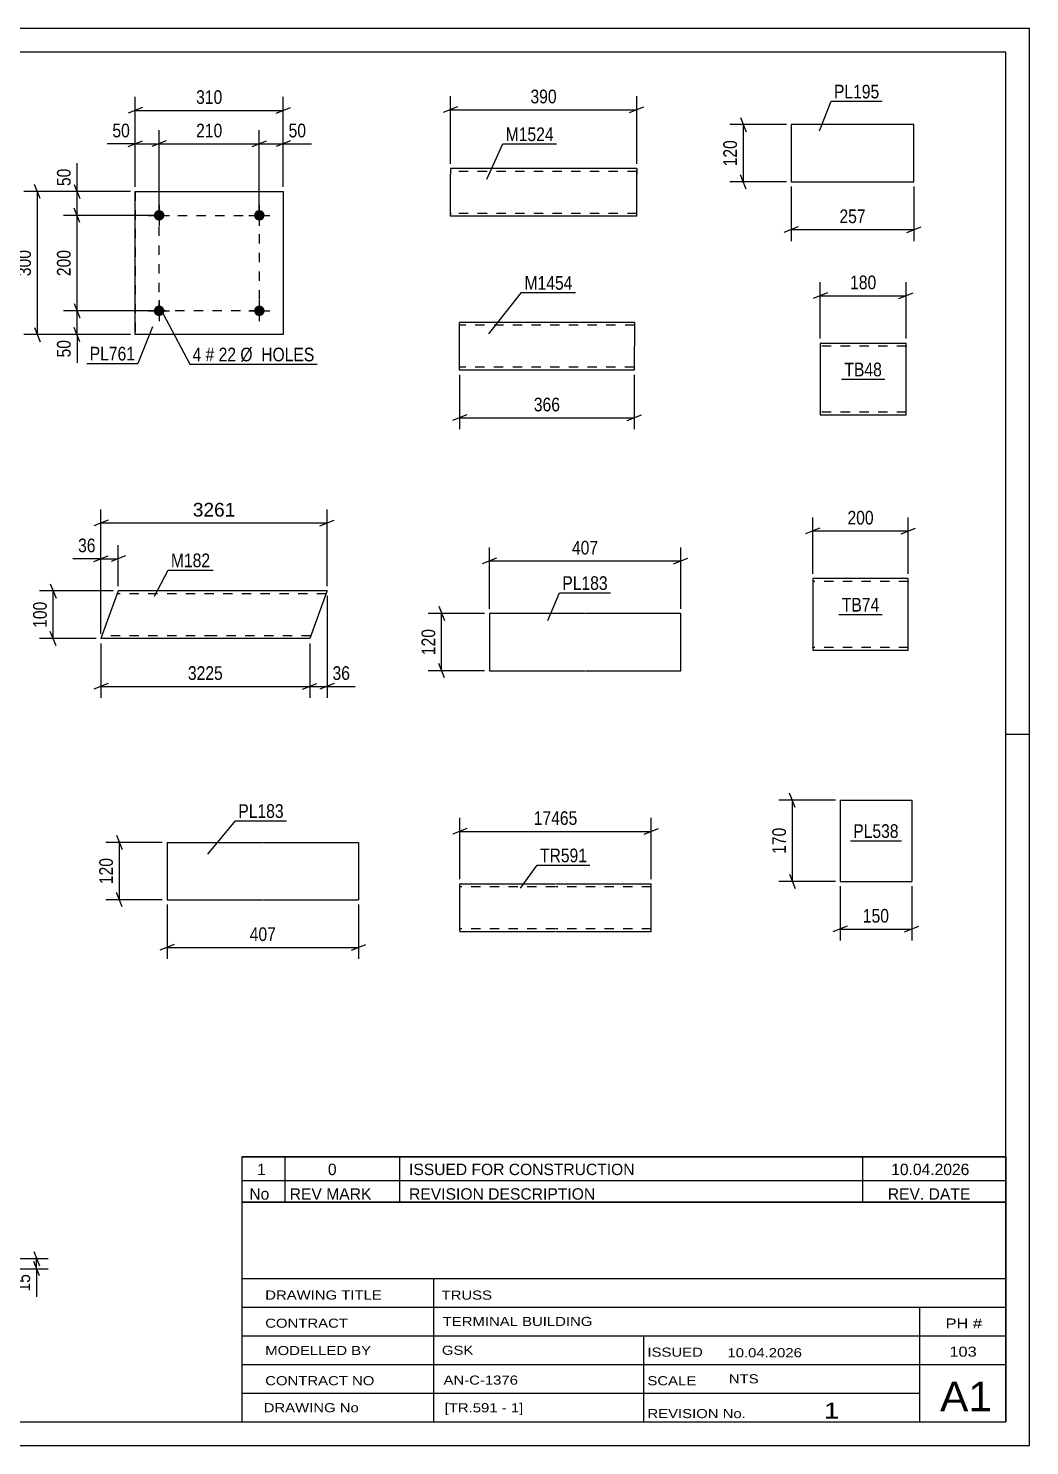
# Model space of a CAD drawing. Header units: millimetres. Extents: x 0 to 420, y 0 to 297.
# Drawn here: x 210.3 to 420, y 0 to 297 of the extents above; entities that cross this region are included whole.
import ezdxf

# ---------------------------------------------------------------- set-up
doc = ezdxf.new("R2010")
doc.units = ezdxf.units.MM
doc.linetypes.add('DXK_LINE_DOT2', pattern=[3.9198, 1.9599, -1.9599])
doc.styles.add('Arial', font='ARIAL.TTF', dxfattribs={"height": 0.2})
doc.styles.add('Arial Narrow', font='ARIALN.TTF', dxfattribs={"height": 0.2})

# ---------------------------------------------------------------- blocks, each defined once
blk = doc.blocks.new('Unknown-203760826-1117')
at = {"color": 5, "linetype": 'Continuous'}
for p, q in [((420, 297), (0, 297)), ((420, 0), (420, 297)), ((415, 292), (5, 292)), ((415, 5), (415, 292)), ((420, 149), (415, 149)), ((5, 5), (415, 5)), ((0, 0), (420, 0))]:
    blk.add_line(p, q, dxfattribs=at)
blk = doc.blocks.new('Bolt-203760826-2246 - 2192')
at = {"linetype": 'Continuous'}
for points in [[(238.74, 257.81), (238.72, 257.58), (238.65, 257.36), (238.53, 257.17), (238.38, 256.99), (238.19, 256.86), (237.98, 256.77), (237.76, 256.72), (237.53, 256.72), (237.3, 256.77), (237.09, 256.86), (236.91, 256.99), (236.75, 257.17), (236.64, 257.36), (236.57, 257.58), (236.54, 257.81), (236.57, 258.04), (236.64, 258.26), (236.75, 258.46), (236.91, 258.63), (237.09, 258.76), (237.3, 258.86), (237.53, 258.91), (237.76, 258.91), (237.98, 258.86), (238.19, 258.76), (238.38, 258.63), (238.53, 258.46), (238.65, 258.26), (238.72, 258.04)], [(259.74, 257.81), (259.72, 257.58), (259.65, 257.36), (259.53, 257.17), (259.38, 256.99), (259.19, 256.86), (258.98, 256.77), (258.76, 256.72), (258.53, 256.72), (258.3, 256.77), (258.09, 256.86), (257.91, 256.99), (257.75, 257.17), (257.64, 257.36), (257.57, 257.58), (257.54, 257.81), (257.57, 258.04), (257.64, 258.26), (257.75, 258.46), (257.91, 258.63), (258.09, 258.76), (258.3, 258.86), (258.53, 258.91), (258.76, 258.91), (258.98, 258.86), (259.19, 258.76), (259.38, 258.63), (259.53, 258.46), (259.65, 258.26), (259.72, 258.04)]]:
    blk.add_hatch(color=1, dxfattribs=at).paths.add_polyline_path(points)
at = {"color": 1, "linetype": 'Continuous'}
for p, q in [((237.64, 260.01), (237.64, 255.61)), ((258.64, 260.01), (258.64, 255.61)), ((235.44, 257.81), (239.84, 257.81)), ((256.44, 257.81), (260.84, 257.81))]:
    blk.add_line(p, q, dxfattribs=at)
blk = doc.blocks.new('Part-203760826-2208 - 2192')
at = {"color": 2, "linetype": 'Continuous'}
for p, q in [((232.64, 232.81), (232.64, 262.81)), ((232.64, 262.81), (232.64, 262.81)), ((232.64, 262.81), (263.64, 262.81)), ((263.64, 262.81), (263.64, 232.81)), ((232.64, 232.81), (232.64, 232.81)), ((263.64, 232.81), (232.64, 232.81))]:
    blk.add_line(p, q, dxfattribs=at)
at = {"color": 7, "linetype": 'DXK_LINE_DOT2'}
for p, q in [((232.64, 262.81), (232.64, 232.81)), ((263.64, 262.81), (263.64, 262.81)), ((263.64, 262.81), (263.64, 232.81)), ((263.64, 232.81), (263.64, 232.81))]:
    blk.add_line(p, q, dxfattribs=at)
blk = doc.blocks.new('Bolt-203760826-2241 - 2192')
at = {"linetype": 'Continuous'}
for points in [[(238.74, 237.81), (238.72, 237.58), (238.65, 237.36), (238.53, 237.17), (238.38, 236.99), (238.19, 236.86), (237.98, 236.77), (237.76, 236.72), (237.53, 236.72), (237.3, 236.77), (237.09, 236.86), (236.91, 236.99), (236.75, 237.17), (236.64, 237.36), (236.57, 237.58), (236.54, 237.81), (236.57, 238.04), (236.64, 238.26), (236.75, 238.46), (236.91, 238.63), (237.09, 238.76), (237.3, 238.86), (237.53, 238.91), (237.76, 238.91), (237.98, 238.86), (238.19, 238.76), (238.38, 238.63), (238.53, 238.46), (238.65, 238.26), (238.72, 238.04)], [(259.74, 237.81), (259.72, 237.58), (259.65, 237.36), (259.53, 237.17), (259.38, 236.99), (259.19, 236.86), (258.98, 236.77), (258.76, 236.72), (258.53, 236.72), (258.3, 236.77), (258.09, 236.86), (257.91, 236.99), (257.75, 237.17), (257.64, 237.36), (257.57, 237.58), (257.54, 237.81), (257.57, 238.04), (257.64, 238.26), (257.75, 238.46), (257.91, 238.63), (258.09, 238.76), (258.3, 238.86), (258.53, 238.91), (258.76, 238.91), (258.98, 238.86), (259.19, 238.76), (259.38, 238.63), (259.53, 238.46), (259.65, 238.26), (259.72, 238.04)]]:
    blk.add_hatch(color=1, dxfattribs=at).paths.add_polyline_path(points)
at = {"color": 1, "linetype": 'Continuous'}
for p, q in [((235.44, 237.81), (239.84, 237.81)), ((237.64, 240.01), (237.64, 235.61)), ((256.44, 237.81), (260.84, 237.81)), ((258.64, 240.01), (258.64, 235.61))]:
    blk.add_line(p, q, dxfattribs=at)
blk = doc.blocks.new('Part-203760826-2629 - 2615')
at = {"color": 2, "linetype": 'Continuous'}
for p, q in [((394.58, 181.68), (374.58, 181.68)), ((374.58, 181.68), (374.58, 166.77)), ((394.58, 167.88), (394.58, 181.68)), ((374.58, 166.77), (374.58, 166.68)), ((374.58, 166.68), (394.58, 166.68)), ((394.58, 166.68), (394.58, 167.88))]:
    blk.add_line(p, q, dxfattribs=at)
at = {"color": 7, "linetype": 'DXK_LINE_DOT2'}
for p, q in [((394.58, 181.08), (374.58, 181.08)), ((394.58, 181.03), (394.58, 181.08)), ((394.58, 181.08), (394.58, 181.03)), ((394.58, 180.94), (394.58, 181.03)), ((394.58, 181.03), (394.58, 180.94)), ((374.58, 167.28), (374.58, 167.32)), ((394.58, 167.28), (374.58, 167.28)), ((394.58, 167.32), (394.58, 167.65)), ((394.58, 167.28), (394.58, 167.32))]:
    blk.add_line(p, q, dxfattribs=at)
blk = doc.blocks.new('Part-203760826-2971 - 2957')
at = {"color": 2, "linetype": 'Continuous'}
for p, q in [((380.3, 135.25), (380.3, 118.25)), ((380.3, 135.25), (395.3, 135.25)), ((395.3, 135.25), (395.3, 118.25)), ((380.3, 118.25), (395.3, 118.25))]:
    blk.add_line(p, q, dxfattribs=at)
blk = doc.blocks.new('Part-203760826-2792 - 2777')
at = {"color": 2, "linetype": 'Continuous'}
for p, q in [((394.13, 230.98), (376.13, 230.98)), ((376.13, 230.98), (376.13, 216.08)), ((394.13, 217.18), (394.13, 230.98)), ((394.13, 215.98), (394.13, 217.18)), ((376.13, 216.08), (376.13, 215.98)), ((376.13, 215.98), (394.13, 215.98))]:
    blk.add_line(p, q, dxfattribs=at)
at = {"color": 7, "linetype": 'DXK_LINE_DOT2'}
for p, q in [((394.13, 230.38), (376.13, 230.38)), ((394.13, 230.34), (394.13, 230.38)), ((394.13, 230.38), (394.13, 230.34)), ((394.13, 230.24), (394.13, 230.34)), ((394.13, 230.34), (394.13, 230.24)), ((394.13, 216.63), (394.13, 216.95)), ((376.13, 216.58), (376.13, 216.63)), ((394.13, 216.58), (376.13, 216.58)), ((394.13, 216.58), (394.13, 216.63))]:
    blk.add_line(p, q, dxfattribs=at)
blk = doc.blocks.new('Part-203760826-2599 - 2583')
at = {"color": 2, "linetype": 'Continuous'}
for p, q in [((300.58, 225.39), (300.58, 235.39)), ((337.2, 235.38), (300.58, 235.39)), ((337.2, 235.38), (337.19, 225.38)), ((337.19, 225.38), (300.58, 225.39))]:
    blk.add_line(p, q, dxfattribs=at)
at = {"color": 7, "linetype": 'DXK_LINE_DOT2'}
for p, q in [((337.2, 234.78), (300.58, 234.79)), ((300.58, 226.04), (300.58, 226.13)), ((300.58, 226.04), (300.58, 226.13)), ((300.58, 225.99), (300.58, 226.04)), ((300.58, 225.99), (300.58, 226.04)), ((337.19, 225.98), (300.58, 225.99)), ((337.19, 225.98), (337.19, 226.03))]:
    blk.add_line(p, q, dxfattribs=at)
blk = doc.blocks.new('Part-203760826-2431 - 2412')
at = {"color": 2, "linetype": 'Continuous'}
for p, q in [((300.64, 107.82), (300.64, 117.73)), ((300.64, 117.73), (320.64, 117.73)), ((320.74, 117.73), (340.74, 117.73)), ((340.74, 107.73), (340.74, 117.73)), ((300.64, 107.82), (300.64, 107.73)), ((300.64, 107.73), (320.64, 107.73)), ((320.74, 107.73), (340.74, 107.73))]:
    blk.add_line(p, q, dxfattribs=at)
at = {"color": 7, "linetype": 'DXK_LINE_DOT2'}
for p, q in [((320.64, 117.13), (300.64, 117.13)), ((340.74, 117.13), (320.74, 117.13)), ((300.64, 108.33), (300.64, 108.37)), ((320.64, 108.33), (300.64, 108.33)), ((340.74, 108.33), (320.74, 108.33)), ((340.74, 108.33), (340.74, 108.37))]:
    blk.add_line(p, q, dxfattribs=at)
blk = doc.blocks.new('Part-203760826-2093 - 2087')
at = {"color": 2, "linetype": 'Continuous'}
for p, q in [((306.83, 174.39), (306.83, 162.39)), ((326.83, 174.39), (306.83, 174.39)), ((346.93, 174.39), (326.93, 174.39)), ((346.93, 162.39), (346.93, 174.39)), ((306.83, 162.39), (326.83, 162.39)), ((326.93, 162.39), (346.93, 162.39))]:
    blk.add_line(p, q, dxfattribs=at)
blk = doc.blocks.new('Part-203760826-2059 - 2043')
at = {"color": 2, "linetype": 'Continuous'}
for p, q in [((239.32, 126.4), (239.32, 114.4)), ((239.32, 126.4), (259.32, 126.4)), ((259.42, 126.4), (279.42, 126.4)), ((279.42, 126.4), (279.42, 114.4)), ((239.32, 114.4), (259.32, 114.4)), ((259.42, 114.4), (279.42, 114.4))]:
    blk.add_line(p, q, dxfattribs=at)
blk = doc.blocks.new('Part-203760826-2016 - 2000')
at = {"color": 2, "linetype": 'Continuous'}
for p, q in [((370.04, 276.83), (370.04, 264.83)), ((395.77, 276.83), (370.04, 276.83)), ((395.77, 264.83), (395.77, 276.83)), ((370.04, 264.83), (395.77, 264.83))]:
    blk.add_line(p, q, dxfattribs=at)
blk = doc.blocks.new('Part-203760826-3014 - 2998')
at = {"color": 2, "linetype": 'Continuous'}
for p, q in [((229.1, 179.11), (225.46, 169.11)), ((249.1, 179.11), (229.1, 179.11)), ((272.84, 179.11), (249.2, 179.11)), ((272.81, 179.02), (269.2, 169.11)), ((272.84, 179.11), (272.81, 179.02)), ((249.1, 169.11), (225.46, 169.11)), ((269.2, 169.11), (249.2, 169.11))]:
    blk.add_line(p, q, dxfattribs=at)
at = {"color": 7, "linetype": 'DXK_LINE_DOT2'}
for p, q in [((249.1, 178.51), (228.89, 178.51)), ((272.63, 178.51), (249.2, 178.51)), ((225.68, 169.71), (225.7, 169.76)), ((249.1, 169.71), (225.68, 169.71)), ((269.42, 169.71), (249.2, 169.71)), ((269.42, 169.71), (269.44, 169.76))]:
    blk.add_line(p, q, dxfattribs=at)
blk = doc.blocks.new('Part-203760826-8678 - 8672')
at = {"color": 2, "linetype": 'Continuous'}
for p, q in [((298.68, 267.62), (298.68, 266.42)), ((337.69, 267.62), (298.68, 267.62)), ((337.69, 267.62), (337.69, 267.53)), ((337.69, 267.53), (337.69, 266.42)), ((298.68, 258.36), (298.68, 266.42)), ((337.69, 257.62), (337.69, 266.42)), ((298.68, 257.71), (298.68, 258.36)), ((298.68, 257.62), (298.68, 257.71)), ((337.69, 257.62), (298.68, 257.62))]:
    blk.add_line(p, q, dxfattribs=at)
at = {"color": 7, "linetype": 'DXK_LINE_DOT2'}
for p, q in [((337.69, 267.62), (337.69, 267.62)), ((337.69, 267.02), (298.68, 267.02)), ((337.69, 266.42), (337.69, 267.27)), ((298.68, 258.36), (298.68, 257.97)), ((298.68, 258.22), (298.68, 258.26)), ((337.69, 258.22), (298.68, 258.22)), ((298.68, 257.62), (298.68, 257.62)), ((337.69, 258.22), (337.69, 258.26))]:
    blk.add_line(p, q, dxfattribs=at)
blk = doc.blocks.new('Rectangle-203760826-2355 - 2192')
at = {"color": 1, "linetype": 'DXK_LINE_DOT2'}
blk.add_lwpolyline([(237.64, 257.81), (258.64, 257.81), (258.64, 237.81), (237.64, 237.81), (237.64, 257.81)], close=True, dxfattribs=at)
blk = doc.blocks.new('StraightDimension-203760826-2248 - 2192')
at = {"color": 7, "linetype": 'Continuous'}
for p, q in [((232.64, 263.81), (232.64, 282.66)), ((263.64, 263.81), (263.64, 282.66)), ((234.14, 280.41), (231.14, 279.21)), ((232.64, 279.81), (263.64, 279.81)), ((262.14, 279.21), (265.14, 280.41))]:
    blk.add_line(p, q, dxfattribs=at)
at = {"color": 0}
blk.add_wipeout([(251.49, 280.56), (251.49, 284.76), (244.8, 284.76), (244.8, 280.56)], dxfattribs=at)
at = {"color": 3, "style": 'Arial Narrow'}
blk.add_text('310', height=2.863, dxfattribs=at).set_placement((245.4, 281.16))
blk = doc.blocks.new('StraightDimension-203760826-2272 - 2192')
at = {"color": 7, "linetype": 'Continuous'}
for p, q in [((239.14, 273.41), (236.14, 272.21)), ((237.64, 258.81), (237.64, 275.66)), ((257.14, 272.21), (260.14, 273.41)), ((258.64, 258.81), (258.64, 275.66)), ((237.64, 272.81), (258.64, 272.81))]:
    blk.add_line(p, q, dxfattribs=at)
at = {"color": 0}
blk.add_wipeout([(251.49, 273.56), (251.49, 277.76), (244.8, 277.76), (244.8, 273.56)], dxfattribs=at)
at = {"color": 3, "style": 'Arial Narrow'}
blk.add_text('210', height=2.863, dxfattribs=at).set_placement((245.4, 274.16))
blk = doc.blocks.new('StraightDimension-203760826-2259 - 2192')
at = {"color": 7, "linetype": 'Continuous'}
for p, q in [((257.14, 272.21), (260.14, 273.41)), ((258.64, 258.81), (258.64, 275.66)), ((265.14, 273.41), (262.14, 272.21)), ((263.64, 263.81), (263.64, 275.66)), ((258.64, 272.81), (263.64, 272.81))]:
    blk.add_line(p, q, dxfattribs=at)
at = {"color": 0}
blk.add_wipeout([(269.02, 273.56), (269.02, 277.76), (264.17, 277.76), (264.17, 273.56)], dxfattribs=at)
at = {"color": 7, "linetype": 'Continuous'}
blk.add_line((263.64, 272.81), (269.55, 272.81), dxfattribs=at)
blk.add_line((263.64, 272.81), (269.55, 272.81), dxfattribs=at)
at = {"color": 3, "style": 'Arial Narrow'}
blk.add_text('50', height=2.863, dxfattribs=at).set_placement((264.77, 274.16))
blk = doc.blocks.new('StraightDimension-203760826-2288 - 2192')
at = {"color": 7, "linetype": 'Continuous'}
for p, q in [((231.14, 272.21), (234.14, 273.41)), ((232.64, 263.81), (232.64, 275.66)), ((239.14, 273.41), (236.14, 272.21)), ((237.64, 258.81), (237.64, 275.66)), ((232.64, 272.81), (237.64, 272.81))]:
    blk.add_line(p, q, dxfattribs=at)
at = {"color": 0}
blk.add_wipeout([(232.12, 273.56), (232.12, 277.76), (227.26, 277.76), (227.26, 273.56)], dxfattribs=at)
at = {"color": 7, "linetype": 'Continuous'}
blk.add_line((232.64, 272.81), (226.74, 272.81), dxfattribs=at)
blk.add_line((232.64, 272.81), (226.74, 272.81), dxfattribs=at)
at = {"color": 3, "style": 'Arial Narrow'}
blk.add_text('50', height=2.863, dxfattribs=at).set_placement((227.86, 274.16))
blk = doc.blocks.new('StraightDimension-203760826-2302 - 2192')
at = {"color": 7, "linetype": 'Continuous'}
for p, q in [((231.64, 262.81), (209.3, 262.81)), ((212.75, 261.31), (211.55, 264.31)), ((212.15, 232.81), (212.15, 262.81)), ((231.64, 232.81), (209.3, 232.81)), ((211.55, 234.31), (212.75, 231.31))]:
    blk.add_line(p, q, dxfattribs=at)
at = {"color": 0}
blk.add_wipeout([(211.4, 251.15), (207.2, 251.15), (207.2, 244.47), (211.4, 244.47)], dxfattribs=at)
at = {"color": 3, "style": 'Arial Narrow'}
blk.add_text('300', height=2.863, rotation=90.0002, dxfattribs=at).set_placement((210.8, 245.07))
blk = doc.blocks.new('StraightDimension-203760826-2313 - 2192')
at = {"color": 7, "linetype": 'Continuous'}
for p, q in [((236.64, 237.81), (217.61, 237.81)), ((219.86, 239.31), (221.06, 236.31)), ((220.46, 232.81), (220.46, 237.81)), ((231.64, 232.81), (217.61, 232.81)), ((221.06, 231.31), (219.86, 234.31))]:
    blk.add_line(p, q, dxfattribs=at)
at = {"color": 0}
blk.add_wipeout([(219.71, 232.29), (215.51, 232.29), (215.51, 227.43), (219.71, 227.43)], dxfattribs=at)
at = {"color": 7, "linetype": 'Continuous'}
blk.add_line((220.46, 232.81), (220.46, 226.9), dxfattribs=at)
blk.add_line((220.46, 232.81), (220.46, 226.9), dxfattribs=at)
at = {"color": 3, "style": 'Arial Narrow'}
blk.add_text('50', height=2.863, rotation=90.0002, dxfattribs=at).set_placement((219.11, 228.03))
blk = doc.blocks.new('StraightDimension-203760826-2326 - 2192')
at = {"color": 7, "linetype": 'Continuous'}
for p, q in [((221.06, 256.31), (219.86, 259.31)), ((236.64, 257.81), (217.61, 257.81)), ((220.46, 237.81), (220.46, 257.81)), ((236.64, 237.81), (217.61, 237.81)), ((219.86, 239.31), (221.06, 236.31))]:
    blk.add_line(p, q, dxfattribs=at)
at = {"color": 0}
blk.add_wipeout([(219.71, 251.15), (215.51, 251.15), (215.51, 244.47), (219.71, 244.47)], dxfattribs=at)
at = {"color": 3, "style": 'Arial Narrow'}
blk.add_text('200', height=2.863, rotation=90.0002, dxfattribs=at).set_placement((219.11, 245.07))
blk = doc.blocks.new('StraightDimension-203760826-2342 - 2192')
at = {"color": 7, "linetype": 'Continuous'}
for p, q in [((231.64, 262.81), (217.61, 262.81)), ((219.86, 264.31), (221.06, 261.31)), ((220.46, 257.81), (220.46, 262.81)), ((221.06, 256.31), (219.86, 259.31)), ((236.64, 257.81), (217.61, 257.81))]:
    blk.add_line(p, q, dxfattribs=at)
at = {"color": 0}
blk.add_wipeout([(219.71, 268.19), (215.51, 268.19), (215.51, 263.34), (219.71, 263.34)], dxfattribs=at)
at = {"color": 7, "linetype": 'Continuous'}
blk.add_line((220.46, 262.81), (220.46, 268.72), dxfattribs=at)
blk.add_line((220.46, 262.81), (220.46, 268.72), dxfattribs=at)
at = {"color": 3, "style": 'Arial Narrow'}
blk.add_text('50', height=2.863, rotation=90.0002, dxfattribs=at).set_placement((219.11, 263.94))
blk = doc.blocks.new('StraightDimension-203760826-2632 - 2615')
at = {"color": 7, "linetype": 'Continuous'}
for p, q in [((374.58, 182.68), (374.58, 194.53)), ((394.58, 182.68), (394.58, 194.53)), ((376.08, 192.28), (373.08, 191.08)), ((374.58, 191.68), (394.58, 191.68)), ((393.08, 191.08), (396.08, 192.28))]:
    blk.add_line(p, q, dxfattribs=at)
at = {"color": 0}
blk.add_wipeout([(387.92, 192.43), (387.92, 196.63), (381.24, 196.63), (381.24, 192.43)], dxfattribs=at)
at = {"color": 3, "style": 'Arial Narrow'}
blk.add_text('200', height=2.863, dxfattribs=at).set_placement((381.84, 193.03))
blk = doc.blocks.new('StraightDimension-203760826-2973 - 2957')
at = {"color": 7, "linetype": 'Continuous'}
for p, q in [((370.9, 133.75), (369.7, 136.75)), ((379.3, 135.25), (367.45, 135.25)), ((370.3, 118.25), (370.3, 135.25)), ((369.7, 119.75), (370.9, 116.75)), ((379.3, 118.25), (367.45, 118.25))]:
    blk.add_line(p, q, dxfattribs=at)
at = {"color": 0}
blk.add_wipeout([(369.55, 130.09), (365.35, 130.09), (365.35, 123.41), (369.55, 123.41)], dxfattribs=at)
at = {"color": 3, "style": 'Arial Narrow'}
blk.add_text('170', height=2.863, rotation=90.0002, dxfattribs=at).set_placement((368.95, 124.01))
blk = doc.blocks.new('StraightDimension-203760826-2984 - 2957')
at = {"color": 7, "linetype": 'Continuous'}
for p, q in [((380.3, 117.25), (380.3, 105.85)), ((395.3, 117.25), (395.3, 105.85)), ((381.8, 108.85), (378.8, 107.65)), ((380.3, 108.25), (395.3, 108.25)), ((393.8, 107.65), (396.8, 108.85))]:
    blk.add_line(p, q, dxfattribs=at)
at = {"color": 0}
blk.add_wipeout([(391.15, 109), (391.15, 113.2), (384.46, 113.2), (384.46, 109)], dxfattribs=at)
at = {"color": 3, "style": 'Arial Narrow'}
blk.add_text('150', height=2.863, dxfattribs=at).set_placement((385.06, 109.6))
blk = doc.blocks.new('StraightDimension-203760826-2794 - 2777')
at = {"color": 7, "linetype": 'Continuous'}
for p, q in [((376.13, 231.98), (376.13, 243.83)), ((394.13, 231.98), (394.13, 243.83)), ((377.63, 241.58), (374.63, 240.38)), ((376.13, 240.98), (394.13, 240.98)), ((392.63, 240.38), (395.63, 241.58))]:
    blk.add_line(p, q, dxfattribs=at)
at = {"color": 0}
blk.add_wipeout([(388.47, 241.73), (388.47, 245.93), (381.79, 245.93), (381.79, 241.73)], dxfattribs=at)
at = {"color": 3, "style": 'Arial Narrow'}
blk.add_text('180', height=2.863, dxfattribs=at).set_placement((382.39, 242.33))
blk = doc.blocks.new('StraightDimension-203760826-2664 - 2646')
at = {"color": 7, "linetype": 'Continuous'}
for p, q in [((202.98, 39.21), (214.38, 39.21)), ((211.38, 40.71), (212.58, 37.71)), ((211.98, 37.07), (211.98, 39.21)), ((200.84, 37.07), (214.38, 37.07)), ((212.58, 35.57), (211.38, 38.57))]:
    blk.add_line(p, q, dxfattribs=at)
at = {"color": 0}
blk.add_wipeout([(211.23, 36.54), (207.03, 36.54), (207.03, 31.69), (211.23, 31.69)], dxfattribs=at)
at = {"color": 7, "linetype": 'Continuous'}
blk.add_line((211.98, 37.07), (211.98, 31.16), dxfattribs=at)
blk.add_line((211.98, 37.07), (211.98, 31.16), dxfattribs=at)
at = {"color": 3, "style": 'Arial Narrow'}
blk.add_text('15', height=2.863, rotation=90.0002, dxfattribs=at).set_placement((210.63, 32.29))
blk = doc.blocks.new('StraightDimension-203760826-2601 - 2583')
at = {"color": 7, "linetype": 'Continuous'}
for p, q in [((300.58, 224.39), (300.58, 212.99)), ((337.19, 224.38), (337.19, 212.99)), ((302.08, 215.99), (299.08, 214.79)), ((300.58, 215.39), (337.19, 215.39)), ((335.69, 214.79), (338.69, 215.99))]:
    blk.add_line(p, q, dxfattribs=at)
at = {"color": 0}
blk.add_wipeout([(322.23, 216.14), (322.23, 220.34), (315.54, 220.34), (315.54, 216.14)], dxfattribs=at)
at = {"color": 3, "style": 'Arial Narrow'}
blk.add_text('366', height=2.863, dxfattribs=at).set_placement((316.14, 216.74))
blk = doc.blocks.new('StraightDimension-203760826-2437 - 2412')
at = {"color": 7, "linetype": 'Continuous'}
for p, q in [((300.64, 118.73), (300.64, 131.58)), ((340.74, 118.73), (340.74, 131.58)), ((302.14, 129.33), (299.14, 128.13)), ((300.64, 128.73), (340.74, 128.73)), ((339.24, 128.13), (342.24, 129.33))]:
    blk.add_line(p, q, dxfattribs=at)
at = {"color": 0}
blk.add_wipeout([(325.86, 129.48), (325.86, 133.68), (315.52, 133.68), (315.52, 129.48)], dxfattribs=at)
at = {"color": 3, "style": 'Arial Narrow'}
blk.add_text('17465', height=2.863, dxfattribs=at).set_placement((316.12, 130.08))
blk = doc.blocks.new('StraightDimension-203760826-2096 - 2087')
at = {"color": 7, "linetype": 'Continuous'}
for p, q in [((296.23, 175.89), (297.43, 172.89)), ((305.83, 174.39), (293.98, 174.39)), ((296.83, 162.39), (296.83, 174.39)), ((297.43, 160.89), (296.23, 163.89)), ((305.83, 162.39), (293.98, 162.39))]:
    blk.add_line(p, q, dxfattribs=at)
at = {"color": 0}
blk.add_wipeout([(296.08, 171.73), (291.88, 171.73), (291.88, 165.05), (296.08, 165.05)], dxfattribs=at)
at = {"color": 3, "style": 'Arial Narrow'}
blk.add_text('120', height=2.863, rotation=90.0002, dxfattribs=at).set_placement((295.48, 165.65))
blk = doc.blocks.new('StraightDimension-203760826-2107 - 2087')
at = {"color": 7, "linetype": 'Continuous'}
for p, q in [((306.83, 175.39), (306.83, 188.24)), ((346.93, 175.39), (346.93, 188.24)), ((308.33, 185.99), (305.33, 184.79)), ((306.83, 185.39), (346.93, 185.39)), ((345.43, 184.79), (348.43, 185.99))]:
    blk.add_line(p, q, dxfattribs=at)
at = {"color": 0}
blk.add_wipeout([(330.22, 186.14), (330.22, 190.34), (323.53, 190.34), (323.53, 186.14)], dxfattribs=at)
at = {"color": 3, "style": 'Arial Narrow'}
blk.add_text('407', height=2.863, dxfattribs=at).set_placement((324.13, 186.74))
blk = doc.blocks.new('StraightDimension-203760826-2073 - 2043')
at = {"color": 7, "linetype": 'Continuous'}
for p, q in [((228.72, 127.9), (229.92, 124.9)), ((238.32, 126.4), (226.47, 126.4)), ((229.32, 114.4), (229.32, 126.4)), ((229.92, 112.9), (228.72, 115.9)), ((238.32, 114.4), (226.47, 114.4))]:
    blk.add_line(p, q, dxfattribs=at)
at = {"color": 0}
blk.add_wipeout([(228.57, 123.74), (224.37, 123.74), (224.37, 117.06), (228.57, 117.06)], dxfattribs=at)
at = {"color": 3, "style": 'Arial Narrow'}
blk.add_text('120', height=2.863, rotation=90.0002, dxfattribs=at).set_placement((227.97, 117.66))
blk = doc.blocks.new('StraightDimension-203760826-2062 - 2043')
at = {"color": 7, "linetype": 'Continuous'}
for p, q in [((239.32, 113.4), (239.32, 102)), ((279.42, 113.4), (279.42, 102)), ((240.82, 105), (237.82, 103.8)), ((239.32, 104.4), (279.42, 104.4)), ((277.92, 103.8), (280.92, 105))]:
    blk.add_line(p, q, dxfattribs=at)
at = {"color": 0}
blk.add_wipeout([(262.71, 105.15), (262.71, 109.35), (256.03, 109.35), (256.03, 105.15)], dxfattribs=at)
at = {"color": 3, "style": 'Arial Narrow'}
blk.add_text('407', height=2.863, dxfattribs=at).set_placement((256.63, 105.75))
blk = doc.blocks.new('StraightDimension-203760826-2018 - 2000')
at = {"color": 7, "linetype": 'Continuous'}
for p, q in [((369.04, 276.83), (357.19, 276.83)), ((359.44, 278.33), (360.64, 275.33)), ((360.04, 264.83), (360.04, 276.83)), ((369.04, 264.83), (357.19, 264.83)), ((360.64, 263.33), (359.44, 266.33))]:
    blk.add_line(p, q, dxfattribs=at)
at = {"color": 0}
blk.add_wipeout([(359.29, 274.17), (355.09, 274.17), (355.09, 267.48), (359.29, 267.48)], dxfattribs=at)
at = {"color": 3, "style": 'Arial Narrow'}
blk.add_text('120', height=2.863, rotation=90.0002, dxfattribs=at).set_placement((358.69, 268.08))
blk = doc.blocks.new('StraightDimension-203760826-2029 - 2000')
at = {"color": 7, "linetype": 'Continuous'}
for p, q in [((370.04, 263.83), (370.04, 252.43)), ((395.77, 263.83), (395.77, 252.43)), ((371.54, 255.43), (368.54, 254.23)), ((394.27, 254.23), (397.27, 255.43)), ((370.04, 254.83), (395.77, 254.83))]:
    blk.add_line(p, q, dxfattribs=at)
at = {"color": 0}
blk.add_wipeout([(386.25, 255.58), (386.25, 259.78), (379.56, 259.78), (379.56, 255.58)], dxfattribs=at)
at = {"color": 3, "style": 'Arial Narrow'}
blk.add_text('257', height=2.863, dxfattribs=at).set_placement((380.16, 256.18))
blk = doc.blocks.new('StraightDimension-203760826-3017 - 2998')
at = {"color": 7, "linetype": 'Continuous'}
for p, q in [((228.1, 179.11), (212.61, 179.11)), ((214.86, 180.61), (216.06, 177.61)), ((215.46, 169.11), (215.46, 179.11)), ((216.06, 167.61), (214.86, 170.61)), ((224.46, 169.11), (212.61, 169.11))]:
    blk.add_line(p, q, dxfattribs=at)
at = {"color": 0}
blk.add_wipeout([(214.71, 177.45), (210.51, 177.45), (210.51, 170.77), (214.71, 170.77)], dxfattribs=at)
at = {"color": 3, "style": 'Arial Narrow'}
blk.add_text('100', height=2.863, rotation=90.0002, dxfattribs=at).set_placement((214.11, 171.37))
blk = doc.blocks.new('StraightDimension-203760826-3039 - 2998')
at = {"color": 7, "linetype": 'Continuous'}
for p, q in [((272.84, 178.11), (272.84, 156.71)), ((269.2, 168.11), (269.2, 156.71)), ((267.7, 158.51), (270.7, 159.71)), ((269.2, 159.11), (272.84, 159.11)), ((274.34, 159.71), (271.34, 158.51))]:
    blk.add_line(p, q, dxfattribs=at)
at = {"color": 0}
blk.add_wipeout([(278.23, 159.86), (278.23, 164.06), (273.37, 164.06), (273.37, 159.86)], dxfattribs=at)
at = {"color": 7, "linetype": 'Continuous'}
blk.add_line((272.84, 159.11), (278.75, 159.11), dxfattribs=at)
blk.add_line((272.84, 159.11), (278.75, 159.11), dxfattribs=at)
at = {"color": 3, "style": 'Arial Narrow'}
blk.add_text('36', height=2.863, dxfattribs=at).set_placement((273.97, 160.46))
blk = doc.blocks.new('StraightDimension-203760826-3085 - 2998')
at = {"color": 7, "linetype": 'Continuous'}
for p, q in [((225.46, 170.11), (225.46, 188.72)), ((229.1, 180.11), (229.1, 188.72)), ((223.96, 185.27), (226.96, 186.47)), ((225.46, 185.87), (229.1, 185.87)), ((230.6, 186.47), (227.6, 185.27))]:
    blk.add_line(p, q, dxfattribs=at)
at = {"color": 0}
blk.add_wipeout([(224.94, 186.62), (224.94, 190.82), (220.08, 190.82), (220.08, 186.62)], dxfattribs=at)
at = {"color": 7, "linetype": 'Continuous'}
blk.add_line((225.46, 185.87), (219.56, 185.87), dxfattribs=at)
blk.add_line((225.46, 185.87), (219.56, 185.87), dxfattribs=at)
at = {"color": 3, "style": 'Arial Narrow'}
blk.add_text('36', height=2.863, dxfattribs=at).set_placement((220.68, 187.22))
blk = doc.blocks.new('StraightDimension-203760826-3056 - 2998')
at = {"color": 7, "linetype": 'Continuous'}
for p, q in [((225.46, 168.11), (225.46, 156.71)), ((269.2, 168.11), (269.2, 156.71)), ((226.96, 159.71), (223.96, 158.51)), ((225.46, 159.11), (269.2, 159.11)), ((267.7, 158.51), (270.7, 159.71))]:
    blk.add_line(p, q, dxfattribs=at)
at = {"color": 0}
blk.add_wipeout([(251.59, 159.86), (251.59, 164.06), (243.08, 164.06), (243.08, 159.86)], dxfattribs=at)
at = {"color": 3, "style": 'Arial Narrow'}
blk.add_text('3225', height=2.863, dxfattribs=at).set_placement((243.68, 160.46))
blk = doc.blocks.new('StraightDimension-203760826-3074 - 2998')
at = {"color": 7, "linetype": 'Continuous'}
for p, q in [((225.46, 170.11), (225.46, 196.2)), ((272.84, 180.11), (272.84, 196.2)), ((226.96, 193.95), (223.96, 192.75)), ((225.46, 193.35), (272.84, 193.35)), ((271.34, 192.75), (274.34, 193.95))]:
    blk.add_line(p, q, dxfattribs=at)
at = {"color": 0}
blk.add_wipeout([(254.2, 194.1), (254.2, 198.3), (244.11, 198.3), (244.11, 194.1)], dxfattribs=at)
at = {"color": 3, "style": 'Arial'}
blk.add_text('3261', height=2.865, dxfattribs=at).set_placement((244.71, 194.7))
blk = doc.blocks.new('StraightDimension-203760826-8680 - 8672')
at = {"color": 7, "linetype": 'Continuous'}
for p, q in [((298.68, 268.62), (298.68, 282.79)), ((337.69, 268.62), (337.69, 282.79)), ((300.18, 280.54), (297.18, 279.34)), ((298.68, 279.94), (337.69, 279.94)), ((336.19, 279.34), (339.19, 280.54))]:
    blk.add_line(p, q, dxfattribs=at)
at = {"color": 0}
blk.add_wipeout([(321.52, 280.69), (321.52, 284.89), (314.84, 284.89), (314.84, 280.69)], dxfattribs=at)
at = {"color": 3, "style": 'Arial Narrow'}
blk.add_text('390', height=2.863, dxfattribs=at).set_placement((315.44, 281.29))
blk = doc.blocks.new('Unknown-203760826-14534')
at = {"color": 7, "linetype": 'Continuous'}
for p, q in [((255, 51.05), (255, 5)), ((255, 51.05), (415, 51.05)), ((415, 51), (415, 5)), ((255, 35), (415, 35)), ((295.14, 35), (295.14, 5)), ((255, 29), (415, 29)), ((397, 5.05), (397, 29.05)), ((255, 23), (415, 23)), ((339.14, 23), (339.14, 5)), ((255, 17), (415, 17)), ((255, 11), (397, 11)), ((255, 5), (415, 5))]:
    blk.add_line(p, q, dxfattribs=at)
at = {"color": 7, "style": 'Arial Narrow'}
for s, height, width, p in [('DRAWING TITLE', 1.9089, 1.425378, (259.88, 30.61)), ('TRUSS', 1.909, 1.425378, (296.81, 30.59)), ('TERMINAL BUILDING', 1.9089, 1.425378, (297.06, 25.07)), ('CONTRACT', 1.909, 1.425378, (259.88, 24.71)), ('MODELLED BY', 1.9089, 1.425378, (259.88, 18.98)), ('GSK', 1.909, 1.425378, (296.88, 19.04)), ('ISSUED', 1.909, 1.425378, (339.94, 18.64)), ('10.04.2026', 1.909, 1.425378, (356.69, 18.52)), ('CONTRACT NO', 1.9089, 1.425378, (259.88, 12.66)), ('AN-C-1376', 1.909, 1.425378, (297.23, 12.78)), ('SCALE', 1.909, 1.425378, (339.94, 12.65)), ('A1', 6.204, 1.25, (401.24, 7.2)), ('DRAWING No', 1.909, 1.425378, (259.56, 7)), ('[TR.591 - 1]', 1.9089, 1.425378, (297.46, 6.99)), ('1', 3.34, 1.5, (376.91, 5.68)), ('REVISION No.', 1.9089, 1.425378, (339.94, 5.77))]:
    blk.add_text(s, height=height, dxfattribs=dict(at, width=width)).set_placement(p)
at = {"color": 7, "linetype": 'Continuous', "style": 'Arial Narrow'}
for s, height, width, p in [('PH #', 2.1, 1.42538, (402.4, 24.55)), ('103', 2.1, 1.42538, (403.19, 18.65)), ('NTS', 1.909, 1.425378, (357, 13.05))]:
    blk.add_text(s, height=height, dxfattribs=dict(at, width=width)).set_placement(p)
blk = doc.blocks.new('Unknown-203760826-14535')
at = {"color": 7, "linetype": 'Continuous'}
for p, q in [((255, 60.55), (415, 60.55)), ((415, 60.55), (255, 60.55)), ((255, 60.55), (255, 55.55)), ((264, 60.55), (264, 55.55)), ((288, 60.55), (288, 55.55)), ((385, 60.55), (385, 55.55)), ((415, 60.55), (415, 55.55)), ((255, 55.55), (415, 55.55)), ((255, 55.55), (255, 51.05)), ((255, 55.55), (415, 55.55)), ((264, 55.55), (264, 51.05)), ((288, 55.55), (288, 51.05)), ((385, 55.55), (385, 51.05)), ((415, 55.55), (415, 51.05)), ((415, 51.05), (255, 51.05))]:
    blk.add_line(p, q, dxfattribs=at)
at = {"color": 7, "linetype": 'Continuous', "style": 'Arial Narrow'}
for s, height, width, p in [('1', 2.39, 1.196471, (258.16, 56.7)), ('0', 2.39, 1.196471, (273, 56.7)), ('ISSUED FOR CONSTRUCTION', 2.3861, 1.196471, (290, 56.7)), ('10.04.2026', 2.386, 1.196471, (391, 56.7)), ('No', 2.386, 1.2, (256.54, 51.55)), ('REV MARK', 2.386, 1.2, (265, 51.55)), ('REVISION DESCRIPTION', 2.3861, 1.2, (290, 51.55)), ('REV. DATE', 2.386, 1.2, (390.28, 51.55))]:
    blk.add_text(s, height=height, dxfattribs=dict(at, width=width)).set_placement(p)
blk = doc.blocks.new('MarkSet-203760826-2403 - 2192')
at = {"color": 0}
blk.add_wipeout([(246.48, 227.22), (246.48, 230.22), (244.65, 230.22), (244.65, 227.22)], dxfattribs=at)
blk.add_wipeout([(246.48, 227.22), (246.48, 230.22), (244.65, 230.22), (244.65, 227.22)], dxfattribs=at)
at = {"color": 7, "linetype": 'Continuous'}
blk.add_line((237.92, 238.25), (244.05, 226.62), dxfattribs=at)
at = {"color": 0}
blk.add_wipeout([(249.21, 227.22), (249.21, 230.22), (247.38, 230.22), (247.38, 227.22)], dxfattribs=at)
blk.add_wipeout([(249.21, 227.22), (249.21, 230.22), (247.38, 230.22), (247.38, 227.22)], dxfattribs=at)
at = {"color": 3, "style": 'Arial Narrow'}
blk.add_text('4', height=2.86, dxfattribs=at).set_placement((244.65, 227.22))
at = {"color": 0}
blk.add_wipeout([(253.76, 227.22), (253.76, 230.22), (250.11, 230.22), (250.11, 227.22)], dxfattribs=at)
blk.add_wipeout([(253.76, 227.22), (253.76, 230.22), (250.11, 230.22), (250.11, 227.22)], dxfattribs=at)
at = {"color": 3, "style": 'Arial Narrow'}
blk.add_text('#', height=2.86, dxfattribs=at).set_placement((247.38, 227.22))
at = {"color": 0}
blk.add_wipeout([(270.19, 227.22), (270.19, 230.22), (254.66, 230.22), (254.66, 227.22)], dxfattribs=at)
blk.add_wipeout([(270.19, 227.22), (270.19, 230.22), (254.66, 230.22), (254.66, 227.22)], dxfattribs=at)
at = {"color": 7, "linetype": 'Continuous'}
blk.add_line((244.05, 226.62), (270.79, 226.62), dxfattribs=at)
at = {"color": 3, "style": 'Arial Narrow'}
for s, p in [('22', (250.11, 227.22)), ('Ø  HOLES', (254.66, 227.22))]:
    blk.add_text(s, height=2.863, dxfattribs=at).set_placement(p)
blk = doc.blocks.new('Mark-203760826-2204 - 2192')
at = {"color": 0}
blk.add_wipeout([(232.61, 227.4), (232.61, 230.4), (223.11, 230.4), (223.11, 227.4)], dxfattribs=at)
blk.add_wipeout([(232.61, 227.4), (232.61, 230.4), (223.11, 230.4), (223.11, 227.4)], dxfattribs=at)
at = {"color": 30, "linetype": 'Continuous'}
for p in [(236.29, 234.46), (222.51, 226.8)]:
    blk.add_line(p, (233.21, 226.8), dxfattribs=at)
at = {"color": 3, "style": 'Arial Narrow'}
blk.add_text('PL761', height=2.863, dxfattribs=at).set_placement((223.11, 227.4))
blk = doc.blocks.new('Mark-203760826-2627 - 2615')
at = {"color": 0}
blk.add_wipeout([(388.51, 174.78), (388.51, 177.78), (380.65, 177.78), (380.65, 174.78)], dxfattribs=at)
blk.add_wipeout([(388.51, 174.78), (388.51, 177.78), (380.65, 177.78), (380.65, 174.78)], dxfattribs=at)
at = {"color": 30, "linetype": 'Continuous'}
blk.add_line((380.05, 174.18), (389.11, 174.18), dxfattribs=at)
at = {"color": 3, "style": 'Arial Narrow'}
blk.add_text('TB74', height=2.863, dxfattribs=at).set_placement((380.65, 174.78))
blk = doc.blocks.new('Mark-203760826-2969 - 2957')
at = {"color": 0}
blk.add_wipeout([(392.56, 127.35), (392.56, 130.35), (383.05, 130.35), (383.05, 127.35)], dxfattribs=at)
blk.add_wipeout([(392.56, 127.35), (392.56, 130.35), (383.05, 130.35), (383.05, 127.35)], dxfattribs=at)
at = {"color": 30, "linetype": 'Continuous'}
blk.add_line((382.45, 126.75), (393.16, 126.75), dxfattribs=at)
at = {"color": 3, "style": 'Arial Narrow'}
blk.add_text('PL538', height=2.863, dxfattribs=at).set_placement((383.05, 127.35))
blk = doc.blocks.new('Mark-203760826-2790 - 2777')
at = {"color": 0}
blk.add_wipeout([(389.06, 224.08), (389.06, 227.08), (381.2, 227.08), (381.2, 224.08)], dxfattribs=at)
blk.add_wipeout([(389.06, 224.08), (389.06, 227.08), (381.2, 227.08), (381.2, 224.08)], dxfattribs=at)
at = {"color": 30, "linetype": 'Continuous'}
blk.add_line((380.6, 223.48), (389.66, 223.48), dxfattribs=at)
at = {"color": 3, "style": 'Arial Narrow'}
blk.add_text('TB48', height=2.863, dxfattribs=at).set_placement((381.2, 224.08))
blk = doc.blocks.new('Mark-203760826-2595 - 2583')
at = {"color": 0}
blk.add_wipeout([(324.25, 242.23), (324.25, 245.23), (314.19, 245.23), (314.19, 242.23)], dxfattribs=at)
blk.add_wipeout([(324.25, 242.23), (324.25, 245.23), (314.19, 245.23), (314.19, 242.23)], dxfattribs=at)
at = {"color": 30, "linetype": 'Continuous'}
for p, q in [((306.71, 232.95), (313.59, 241.63)), ((313.59, 241.63), (324.85, 241.63))]:
    blk.add_line(p, q, dxfattribs=at)
at = {"color": 3, "style": 'Arial Narrow'}
blk.add_text('M1454', height=2.863, dxfattribs=at).set_placement((314.19, 242.23))
blk = doc.blocks.new('Mark-203760826-2427 - 2412')
at = {"color": 0}
blk.add_wipeout([(327.29, 122.25), (327.29, 125.25), (317.43, 125.25), (317.43, 122.25)], dxfattribs=at)
blk.add_wipeout([(327.29, 122.25), (327.29, 125.25), (317.43, 125.25), (317.43, 122.25)], dxfattribs=at)
at = {"color": 30, "linetype": 'Continuous'}
for p, q in [((313.38, 116.81), (316.83, 121.65)), ((316.83, 121.65), (327.89, 121.65))]:
    blk.add_line(p, q, dxfattribs=at)
at = {"color": 3, "style": 'Arial Narrow'}
blk.add_text('TR591', height=2.863, dxfattribs=at).set_placement((317.43, 122.25))
blk = doc.blocks.new('Mark-203760826-2089 - 2087')
at = {"color": 0}
blk.add_wipeout([(331.61, 179.32), (331.61, 182.32), (322.11, 182.32), (322.11, 179.32)], dxfattribs=at)
blk.add_wipeout([(331.61, 179.32), (331.61, 182.32), (322.11, 182.32), (322.11, 179.32)], dxfattribs=at)
at = {"color": 30, "linetype": 'Continuous'}
for p, q in [((319.1, 172.94), (321.51, 178.72)), ((321.51, 178.72), (332.21, 178.72))]:
    blk.add_line(p, q, dxfattribs=at)
at = {"color": 3, "style": 'Arial Narrow'}
blk.add_text('PL183', height=2.863, dxfattribs=at).set_placement((322.11, 179.32))
blk = doc.blocks.new('Mark-203760826-2055 - 2043')
at = {"color": 0}
blk.add_wipeout([(263.74, 131.55), (263.74, 134.55), (254.24, 134.55), (254.24, 131.55)], dxfattribs=at)
blk.add_wipeout([(263.74, 131.55), (263.74, 134.55), (254.24, 134.55), (254.24, 131.55)], dxfattribs=at)
at = {"color": 30, "linetype": 'Continuous'}
for p, q in [((247.87, 123.97), (253.64, 130.95)), ((253.64, 130.95), (264.34, 130.95))]:
    blk.add_line(p, q, dxfattribs=at)
at = {"color": 3, "style": 'Arial Narrow'}
blk.add_text('PL183', height=2.863, dxfattribs=at).set_placement((254.24, 131.55))
blk = doc.blocks.new('Mark-203760826-2012 - 2000')
at = {"color": 0}
blk.add_wipeout([(388.51, 282.32), (388.51, 285.32), (379.01, 285.32), (379.01, 282.32)], dxfattribs=at)
blk.add_wipeout([(388.51, 282.32), (388.51, 285.32), (379.01, 285.32), (379.01, 282.32)], dxfattribs=at)
at = {"color": 30, "linetype": 'Continuous'}
for p, q in [((376, 275.5), (378.41, 281.72)), ((378.41, 281.72), (389.11, 281.72))]:
    blk.add_line(p, q, dxfattribs=at)
at = {"color": 3, "style": 'Arial Narrow'}
blk.add_text('PL195', height=2.863, dxfattribs=at).set_placement((379.01, 282.32))
blk = doc.blocks.new('Mark-203760826-3010 - 2998')
at = {"color": 0}
blk.add_wipeout([(248.34, 184.08), (248.34, 187.08), (240.12, 187.08), (240.12, 184.08)], dxfattribs=at)
blk.add_wipeout([(248.34, 184.08), (248.34, 187.08), (240.12, 187.08), (240.12, 184.08)], dxfattribs=at)
at = {"color": 30, "linetype": 'Continuous'}
for p, q in [((236.71, 178), (239.52, 183.48)), ((239.52, 183.48), (248.94, 183.48))]:
    blk.add_line(p, q, dxfattribs=at)
at = {"color": 3, "style": 'Arial Narrow'}
blk.add_text('M182', height=2.863, dxfattribs=at).set_placement((240.12, 184.08))
blk = doc.blocks.new('Mark-203760826-8674 - 8672')
at = {"color": 0}
blk.add_wipeout([(320.3, 273.37), (320.3, 276.37), (310.25, 276.37), (310.25, 273.37)], dxfattribs=at)
blk.add_wipeout([(320.3, 273.37), (320.3, 276.37), (310.25, 276.37), (310.25, 273.37)], dxfattribs=at)
at = {"color": 30, "linetype": 'Continuous'}
for p, q in [((306.32, 265.41), (309.65, 272.77)), ((309.65, 272.77), (320.9, 272.77))]:
    blk.add_line(p, q, dxfattribs=at)
at = {"color": 3, "style": 'Arial Narrow'}
blk.add_text('M1524', height=2.863, dxfattribs=at).set_placement((310.25, 273.37))

msp = doc.modelspace()

# ---------------------------------------------------------------- block references
for name in ['Unknown-203760826-1117', 'Part-203760826-2016 - 2000', 'Part-203760826-8678 - 8672', 'Part-203760826-2208 - 2192', 'Bolt-203760826-2246 - 2192', 'Rectangle-203760826-2355 - 2192', 'Bolt-203760826-2241 - 2192', 'Part-203760826-2599 - 2583', 'Part-203760826-2792 - 2777', 'Part-203760826-2629 - 2615', 'Part-203760826-3014 - 2998', 'Part-203760826-2093 - 2087', 'Part-203760826-2971 - 2957', 'Part-203760826-2059 - 2043', 'Part-203760826-2431 - 2412', 'Unknown-203760826-14535', 'Unknown-203760826-14534']:
    msp.add_blockref(name, (0, 0))

# ---------------------------------------------------------------- next in the draw order: block references
for name in ['Mark-203760826-2012 - 2000', 'StraightDimension-203760826-2248 - 2192', 'StraightDimension-203760826-8680 - 8672', 'StraightDimension-203760826-2018 - 2000', 'Mark-203760826-2595 - 2583', 'StraightDimension-203760826-2794 - 2777', 'Mark-203760826-2790 - 2777', 'StraightDimension-203760826-2601 - 2583', 'StraightDimension-203760826-2632 - 2615', 'StraightDimension-203760826-3017 - 2998', 'StraightDimension-203760826-3039 - 2998', 'StraightDimension-203760826-2096 - 2087', 'Mark-203760826-2627 - 2615', 'StraightDimension-203760826-2973 - 2957', 'Mark-203760826-2055 - 2043', 'StraightDimension-203760826-2437 - 2412', 'StraightDimension-203760826-2073 - 2043', 'Mark-203760826-2969 - 2957', 'StraightDimension-203760826-2664 - 2646']:
    msp.add_blockref(name, (0, 0))

# ---------------------------------------------------------------- next in the draw order: block references
for name in ['StraightDimension-203760826-2272 - 2192', 'Mark-203760826-8674 - 8672', 'StraightDimension-203760826-2029 - 2000', 'StraightDimension-203760826-3085 - 2998', 'StraightDimension-203760826-2107 - 2087', 'StraightDimension-203760826-3056 - 2998', 'Mark-203760826-2427 - 2412', 'StraightDimension-203760826-2984 - 2957', 'StraightDimension-203760826-2062 - 2043']:
    msp.add_blockref(name, (0, 0))

# ---------------------------------------------------------------- next in the draw order: block references
for name in ['StraightDimension-203760826-2288 - 2192', 'StraightDimension-203760826-2259 - 2192', 'StraightDimension-203760826-3074 - 2998', 'Mark-203760826-2089 - 2087']:
    msp.add_blockref(name, (0, 0))

# ---------------------------------------------------------------- next in the draw order: block references
for name in ['StraightDimension-203760826-2302 - 2192', 'Mark-203760826-3010 - 2998']:
    msp.add_blockref(name, (0, 0))

# ---------------------------------------------------------------- next in the draw order: block references
msp.add_blockref('StraightDimension-203760826-2313 - 2192', (0, 0))

# ---------------------------------------------------------------- next in the draw order: block references
for name in ['StraightDimension-203760826-2326 - 2192', 'Mark-203760826-2204 - 2192']:
    msp.add_blockref(name, (0, 0))

# ---------------------------------------------------------------- next in the draw order: block references
for name in ['StraightDimension-203760826-2342 - 2192', 'MarkSet-203760826-2403 - 2192']:
    msp.add_blockref(name, (0, 0))

doc.saveas('drawing.dxf')
